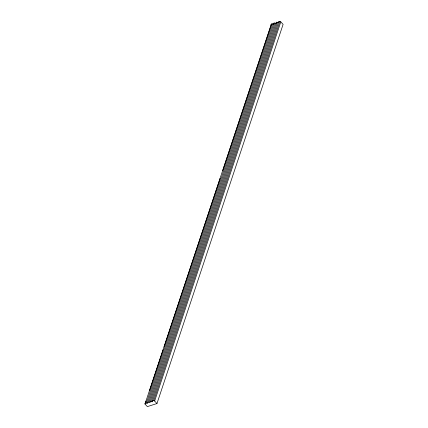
<?xml version="1.0" encoding="UTF-8"?>
<svg xmlns="http://www.w3.org/2000/svg" width="428" height="428" viewBox="0 0 428 428"><rect width="100%" height="100%" fill="white"/><g stroke="black" fill="none" stroke-linecap="round" stroke-linejoin="round"><path stroke-width="0.64" d="M145.188 403.438A0.872 0.551 18.4 0 1 145.509 402.93A0.872 0.551 18.4 0 1 146.408 403.053A0.786 0.498 18.4 0 0 147.451 403.326A0.786 0.498 18.4 0 0 147.628 402.662A0.872 0.551 18.4 0 1 147.949 402.154A0.872 0.551 18.4 0 1 148.848 402.277A0.786 0.498 18.4 0 0 149.891 402.55A0.786 0.498 18.4 0 0 150.067 401.887A0.867 0.551 18.4 0 1 150.389 401.378A0.867 0.551 18.4 0 1 151.287 401.501A0.786 0.498 18.4 0 0 152.325 401.774A0.786 0.498 18.4 0 0 152.507 401.116L278.639 21.951A0.867 0.551 18.4 0 1 278.954 21.443A0.867 0.551 18.4 0 1 279.859 21.566A0.744 0.471 18.4 0 1 280.789 21.871L283.101 24.38L156.969 403.545L147.355 406.6L145.044 404.091A0.744 0.471 18.4 0 1 145.188 403.438L271.32 24.273A0.872 0.551 18.4 0 1 271.641 23.765A0.872 0.551 18.4 0 1 272.54 23.888A0.786 0.498 18.4 0 0 273.722 24.096M145.044 404.091L146.103 400.918M149.474 390.775L163.186 349.564M164.031 347.028L220.136 178.369M222.667 170.761L271.175 24.926M146.408 403.048L272.54 23.888M147.628 402.662L273.76 23.497A0.872 0.551 18.4 0 1 274.08 22.989A0.872 0.551 18.4 0 1 274.979 23.112A0.786 0.498 18.4 0 0 276.258 23.23M148.848 402.277L274.979 23.112M150.067 401.887L276.199 22.727A0.867 0.551 18.4 0 1 276.52 22.213A0.867 0.551 18.4 0 1 277.419 22.336A0.786 0.498 18.4 0 0 278.457 22.609M151.287 401.501L277.419 22.336M152.507 401.116A0.867 0.551 18.4 0 1 152.828 400.603A0.867 0.551 18.4 0 1 153.727 400.726L279.859 21.566M156.969 403.545L154.658 401.036L280.789 21.871M271.127 24.867A0.744 0.471 18.4 0 1 271.32 24.273M153.727 400.726A0.744 0.471 18.4 0 1 154.658 401.036M278.639 21.951A0.786 0.498 18.4 0 1 278.698 22.454M273.76 23.497A0.786 0.498 18.4 0 1 273.883 23.765M276.199 22.727A0.786 0.498 18.4 0 1 276.285 22.855"/></g></svg>
